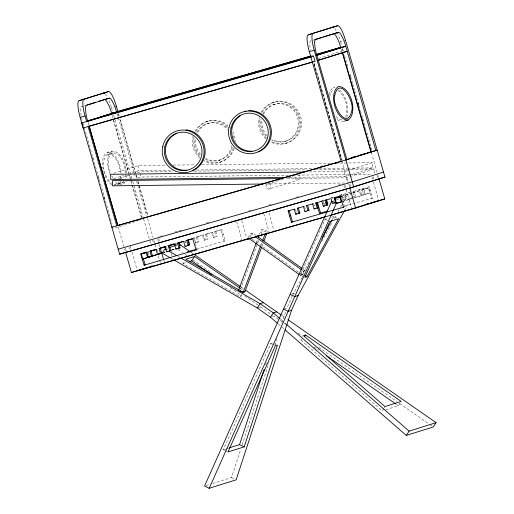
<?xml version="1.0" encoding="UTF-8"?>
<svg xmlns="http://www.w3.org/2000/svg" width="514" height="514" viewBox="0 0 514 514"><rect width="100%" height="100%" fill="white"/><g stroke="black" fill="none" stroke-linecap="round" stroke-linejoin="round"><path stroke-width="0.39" stroke-dasharray="2.57 1.93" d="M125.564 174.381L125.03 178.326M126.515 175.088L126.219 178.107M120.398 178.512L120.655 174.342M121.323 179.514L121.612 175.422M329.821 96.966C330.129 94.158 331.016 90.657 333.965 89.564M329.076 94.64C329.525 91.46 331.344 87.894 334.877 87.483M121.021 180.877L118.991 184.905M346.892 117.32C349.559 107.574 346.333 95.977 338.777 89.205M265.584 364.934L266.329 362.659M212.777 483.494L231.506 477.609L240.693 449.474M242.184 444.912L269.002 362.8M274.714 345.312L277.2 337.704M281.916 323.261L285.643 311.857M256.39 242.621L257.508 239.627M259.474 234.39L261.157 229.906L262.84 229.372L267.621 231.294L265.931 231.827L261.157 229.906M240.404 289.196L258.632 240.591M261.157 233.864L262.84 229.372M260.887 245.287L261.729 243.045M262.012 246.251L263.129 243.263M345.607 117.038C348.884 107.889 345.62 96.112 337.859 90.188M302.868 276.429L300.208 275.163L325.163 219.24L328.08 218.321M224.695 450.373L223.365 449.737L270.749 343.558L272.773 342.922M292.215 296.115L286.883 308.053L284.184 308.901M292.524 295.415L303.414 275.086M300.208 275.163L302.232 274.527L309.1 261.941M332.378 219.285L333.901 216.49L336.561 217.756M321.77 241.439L332.481 221.817M334.396 218.309L336.31 214.807M337.839 212.006L340.133 207.797M340.519 207.097L341.662 204.996M343.191 202.188L346.256 196.586L350.908 198.796L344.791 210.008M119.351 181.827L117.076 184.314L114.224 184.642M125.056 181.789C123.219 186.569 116.986 185.355 114.571 181.77M230.259 287.628L242.03 295.813L240.006 296.449L182.933 263.547L184.147 261.71M240.006 296.449L242.441 292.768M257.912 307.77L260.611 306.922L261.42 305.695M383.785 408.386L382.165 410.834L300.709 339.902L301.519 338.675M384.196 407.769L385.005 406.542M385.841 409.684L398.35 405.752L400.374 402.68M256.454 235.797L252.554 233.009L250.871 233.536L247.973 237.789L249.097 237.436M249.656 237.256L252.554 233.009M305.188 270.672L303.498 271.206L300.6 275.453L302.29 274.926L305.188 270.672L302.585 268.816M123.752 181.256L121.979 182.907L116.427 184.584M126.483 172.929C125.667 164.66 122.66 153.609 113.703 151.077C109.797 151.527 104.747 152.452 103.5 156.828C102.042 161.068 102.376 165.701 103.314 170.012M112.123 151.264C104.779 155.845 107.432 166.819 109.745 173.668M125.557 172.935C125.287 167.159 123.469 161.364 119.974 156.725C117.07 151.81 110.728 151.996 106.43 155.029C100.134 163.452 104.496 176.739 111.66 183.395M112.605 152.947C105.672 157.477 108.512 168.02 111.037 174.464M343.898 121.175L340.724 121.542L336.895 119.357M81.154 115.663A15.806 3.418 74 0 1 80.936 114.301L80.595 109.7A14.829 3.212 74 0 1 81.597 106.732L83.017 106.289M318.59 58.429L341.861 51.111M207.02 121.477L208.099 121.137M273.262 102.44L274.341 102.106M207.65 123.521L208.729 123.18M273.891 104.483L274.971 104.149M113.671 173.359L138.69 165.495L165.906 165.167M113.8 178.57L123.656 175.473M131.995 172.852L138.819 170.706L172.441 170.301M118.522 178.711L131.411 174.657M137.476 172.749L140.508 171.798L173.327 171.4M113.35 185.593L126.99 181.301M137.604 177.966L140.637 177.009L288.727 175.223M218.925 160.31L220.005 159.97M285.161 141.273L286.24 140.932M219.549 162.353L220.628 162.013M285.79 143.316L286.87 142.982M131.179 180.883L141.999 217.75M139.249 220.333L113.395 228.46M267.717 184.018L284.891 178.615M287.879 177.677L295.351 175.332M269.246 189.011A2.609 2.551 72.5 0 0 270.21 184.622A2.609 2.551 72.5 0 0 265.989 185.914A2.609 2.551 72.5 0 0 269.246 189.011L298.377 179.855M309.158 171.92L344.38 171.496L347.413 170.539M348.171 170.301L372.432 162.675L372.56 167.885L344.509 176.707L287.679 177.394M286.966 178.512L346.198 177.799L349.231 176.842M349.989 176.604L374.25 168.977L374.378 174.188M147.672 252.117L149.163 251.648M166.343 246.251L167.834 245.782M193.264 237.956L194.343 237.616L195.821 242.627L194.742 242.961M197.402 236.716L198.879 241.728L197.8 242.062L196.322 237.057L203.518 234.917L204.996 239.929L203.917 240.269L202.439 235.258L203.518 234.917M206.577 234.018L208.054 239.029L206.975 239.37L205.497 234.358L206.577 234.018L212.687 232.219L214.165 237.23L213.092 237.571L211.607 232.559L212.687 232.219M215.745 231.319L217.223 236.331L216.143 236.671L214.666 231.66L221.862 229.52L225.19 240.796L224.11 241.13L220.782 229.861L221.862 229.52M322.317 200.364L323.39 200.023L324.842 205.041M331.504 197.723L332.584 197.382L333.618 200.968M340.692 195.082L341.771 194.742L343.224 199.76L342.144 200.1L346.282 198.879L344.836 193.862L343.757 194.202L345.202 199.22L346.282 198.879M352.945 191.561L354.024 191.221L355.476 196.239L354.397 196.579L352.945 191.561L360.153 189.46L361.599 194.478L360.52 194.819L359.074 189.801L360.153 189.46M362.139 188.921L363.212 188.58L364.664 193.598L363.584 193.939L362.139 188.921L369.341 186.82L372.599 198.108L371.519 198.449L368.262 187.16L369.341 186.82M340.872 196.476L349.835 193.662M352.822 192.718L368.93 187.79L370.376 192.808L342.742 201.494M341.296 196.476L351.749 193.193M352.495 192.956L368.93 187.79M163.638 252.445L165.129 251.969M164.056 252.445L165.553 251.969M171.528 250.093L174.516 249.155M162.116 253.145L165.759 252.001M171.58 250.17L174.497 249.251M222.26 234.872L223.339 234.532M336.786 199.56L338.97 198.873M341.887 197.954L346.256 196.586M342.902 201.315L352.032 198.443M352.777 198.211L370.376 192.808M182.933 263.547L186.576 262.403M331.716 217.178L333.901 216.49M292.119 293.732L293.468 293.308L294.798 293.937M272.542 316.579L273.891 316.155L285.745 324.398M300.709 339.902L302.052 339.478M223.365 449.737L225.569 449.043M226.308 448.812L228.512 448.118M206.03 485.614L209.776 484.439M196.322 237.057L202.439 235.258M205.497 234.358L211.607 232.559M214.666 231.66L220.782 229.861M195.506 242.736L198.879 241.728M203.917 240.269L208.054 239.029M213.092 237.571L217.223 236.331M196.592 249.226L225.19 240.796M81.597 106.732L82.214 106.559M84.052 106.032L84.662 105.852M311.041 40.799L310.732 40.889A14.829 3.212 74 0 0 309.724 43.857L310.064 48.457A15.806 3.418 74 0 0 310.283 49.813M312.878 40.272L314.099 39.919M109.007 100.526A16.326 3.534 74 0 1 111.461 107.612L113.607 106.996M334.749 28.405A16.326 3.534 74 0 1 340.589 41.762L342.735 41.146M311.497 55.763L313.81 55.101M320.209 166.504L323.287 165.617M159.494 236.466L162.572 235.585M174.888 232.045L182.586 229.829M206.455 222.973L209.532 222.087M221.849 218.546L224.926 217.666M248.795 210.804L251.873 209.918M268.809 205.054L271.887 204.167M295.756 197.312L298.833 196.425M322.696 189.57L325.78 188.683M338.096 185.143L341.174 184.256M347.181 182.56L350.265 181.673M321.86 200.46L323.39 200.023M331.048 197.819L332.584 197.382M339.471 195.404L341.771 194.742M343.757 194.202L350.195 192.32M352.096 197.235L355.476 196.239M360.52 194.819L364.664 193.598M171.856 249.862L176.051 248.654M344.264 206.255L372.599 198.108M333.477 87.888L334.241 87.721M107.22 152.677C116.941 152.652 120.424 165.322 121.51 173.244M107.702 154.354C116.453 154.335 119.589 165.739 120.565 172.865M121.33 183.177L119.12 183.235L116.562 181.988M342.009 119.948L338.797 119.184L335.321 116.023M173.109 165.078L195.526 164.808M201.925 164.731L331.607 163.169M339.613 163.073L372.432 162.675M196.451 170.012L311.722 168.624M318.931 168.534L346.944 168.194M347.747 168.187L372.56 167.885M194.138 171.149L307.006 169.787M315.011 169.691L374.25 168.977M297.535 175.12L348.762 174.497M349.565 174.49L371.975 174.22M265.481 183.986L345.53 183.016M325.163 219.24L327.823 220.506M302.232 274.527L303.562 275.157M274.772 343.866L276.102 344.502M270.749 343.558L272.748 344.502M225.363 450.688L227.355 451.633M231.506 477.609L234.834 479.189M178.146 256.454L180.228 257.655M171.143 258.349L173.224 259.551M191.324 252.477L193.29 253.845M241.156 287.127L243.777 288.952M282 315.525L285.951 318.269M240.289 288.335L244.214 291.065M177.992 249.476L182.579 252.67M185.201 254.494L187.173 255.856M193.071 259.962L212.089 273.185M244.876 295.98L259.3 306.01M260.611 306.922L272.626 315.275M298.255 333.098L302.868 336.297M318.674 347.291L397.033 401.775M399.667 403.606L429.961 424.667M430.623 425.123L431.94 426.042M313.861 347.008L318.449 350.195M396.384 404.383L398.35 405.752M250.871 233.536L254.115 235.862M302.2 270.274L303.498 271.206M252.258 239.119L302.29 274.926M111.615 184.944C107.175 181.403 104.811 175.916 103.423 170.539M280.599 319.226L282.411 320.8M284.82 322.901L286.028 323.955M278.363 324.045L283.792 328.774M113.151 178.287L111.679 175.794M193.817 238.342L194.87 241.921M195.294 243.347L197.138 249.611M185.168 240.314L186.229 243.893M184.642 241.04L185.271 243.186M175.994 243.013L177.266 247.305M175.467 243.739L176.52 247.311M171.567 250.517L171.978 251.905M171.31 253.64L171.92 255.728M166.504 247.15L167.564 250.729M157.329 249.849L158.389 253.428M147.948 251.828L148.79 254.693M340.589 41.762L342.131 47.102M342.575 48.624L343.455 51.676M344.553 55.486L348.074 67.681M350.053 74.543L350.49 76.072M350.715 76.83L352.476 82.927M352.694 83.692L354.454 89.789M354.673 90.554L356.433 96.651M356.652 97.416L366.334 130.961M366.778 132.483L368.32 137.816M368.756 139.345L371.834 150.017M342.363 48.759L343.185 51.625M350.06 75.43L350.946 78.507M358.721 105.441L357.834 102.363L358.656 105.46M362.274 117.751L363.16 120.835M371.416 152.639L377.315 173.077M377.745 174.554L378.779 178.14M341.283 49.1L341.9 51.246M376.871 175.608L377.494 177.76M373.048 176.681L373.877 179.547M371.969 177.015L372.592 179.168M373.434 182.091L378.58 199.933M364.028 189.197L365.473 194.215M349.899 184.089L350.522 186.241M314.157 63.183L342.157 160.182M314.073 64.044L341.624 159.501M342.073 161.036L347.972 181.481M348.82 184.43L349.649 187.295M314.157 64.546L321.121 88.671M321.321 89.359L341.617 159.681M349.88 192.442L351.332 197.46M344.791 184.783L345.826 188.368M346.25 189.827L351.615 208.414M343.917 185.837L344.541 187.989M341.29 195.635L344.553 206.93M323.12 201.636L324.154 205.221M313.72 203.557L314.966 207.862M304.532 206.198L305.567 209.783M295.55 209.558L296.379 212.423M268.886 212.937L274.033 230.786M263.772 213.606L269.13 232.193M241.702 220.673L246.636 237.776M236.581 221.341L241.946 239.929M175.306 243.43L176.341 247.016M158.62 238.303L159.655 241.888M157.747 239.357L158.37 241.509M159.218 244.452L160.079 247.427M163.94 260.81L164.371 262.301M118.561 113.825L119.222 116.113M120.321 119.923L135.947 174.053M136.165 174.811L137.045 177.863M138.144 181.673L147.826 215.218M118.336 113.915L118.959 116.061M119.833 119.087L136.936 178.345M137.823 181.423L147.749 216.073M147.621 218.591L153.088 237.519M153.924 240.423L154.547 242.576M155.183 244.78L156.256 248.5M158.402 255.933L160.336 262.622M117.051 113.536L118.085 117.121M118.284 117.809L134.205 172.961M134.405 173.648L135.593 177.786M136.589 181.23L137.585 184.68M137.784 185.368L146.541 215.7M152.639 240.051L153.468 242.916M111.461 107.612L112.56 111.422M113.658 115.232L114.763 119.042M114.982 119.807L131.925 178.512M132.805 181.558L143.149 217.39M143.586 218.906L149.484 239.344M149.895 240.777L150.93 244.362M112.354 115.663L113.183 118.528M113.581 119.91L130.961 180.112M113.324 120.154L128.429 172.505M128.654 173.276L130.209 178.66M130.434 179.431L131.764 184.051M131.989 184.822L141.543 217.923M130.158 245.686L131.192 249.271M132.034 252.188L137.187 270.036M129.496 247.459L130.113 249.611M125.461 247.812L126.495 251.397M118.278 226.989L123.958 246.675M124.594 248.866L125.21 251.018M88.093 122.64L88.922 125.506M82.985 123.328L83.814 126.2M84.283 127.613L112.058 223.841M92.424 156.956L93.31 160.034M98.2 176.97L99.086 180.048M103.976 196.984L104.869 200.062M346.198 177.799L346.314 182.264M344.38 171.496L344.509 176.707M140.547 173.289L140.637 177.009M138.69 165.495L138.819 170.706M297.773 174.76A2.609 2.551 72.5 0 1 300.028 178.236A2.609 2.551 72.5 0 1 296.173 179.495A2.609 2.551 72.5 0 1 295.948 175.351M105.119 93.696A16.326 3.534 74 0 1 107.272 96.831M82.047 119.884A15.806 3.418 74 0 1 81.72 118.477M233.343 148.25A21.376 20.868 72.5 0 1 203.994 160.895M199.817 158.049A21.376 20.868 72.5 0 1 193.039 136.281M194.877 131.533A21.376 20.868 72.5 0 1 228.287 127.26M233.24 135.812A21.376 20.868 72.5 0 1 233.735 137.733M231.788 145.706A19.236 18.78 72.5 0 1 204.925 158.999M199.785 155.106A19.236 18.78 72.5 0 1 194.78 138.125M196.721 132.567A19.236 18.78 72.5 0 1 227.618 129.669M234.204 148.61A21.376 20.868 72.5 0 1 204.431 160.207M199.368 156.23A21.376 20.868 72.5 0 1 193.804 137.367M195.956 131.192A21.376 20.868 72.5 0 1 227.831 125.448M232.874 131.912A21.376 20.868 72.5 0 1 235.277 141.504M232.412 147.28A19.236 18.78 72.5 0 1 205.427 158.344M200.441 154.303A19.236 18.78 72.5 0 1 195.609 139.718M197.8 132.233A19.236 18.78 72.5 0 1 227.863 128.391M261.118 112.495A21.376 20.868 72.5 0 1 289.247 104.13A21.376 20.868 72.5 0 1 298.159 132.837A21.376 20.868 72.5 0 1 270.236 141.858M266.059 139.011A21.376 20.868 72.5 0 1 259.281 117.243M262.962 113.536A19.236 18.78 72.5 0 1 288.277 106.006A19.236 18.78 72.5 0 1 296.295 131.841A19.236 18.78 72.5 0 1 271.167 139.962M266.027 136.069A19.236 18.78 72.5 0 1 261.022 119.094M262.198 112.155A21.376 20.868 72.5 0 1 290.326 103.789A21.376 20.868 72.5 0 1 299.238 132.496A21.376 20.868 72.5 0 1 271.315 141.517M266.612 138.195A21.376 20.868 72.5 0 1 260.045 118.329M263.464 114.371A19.236 18.78 72.5 0 1 288.772 105.357A19.236 18.78 72.5 0 1 297.375 131.5A19.236 18.78 72.5 0 1 271.668 139.307M267.107 135.728A19.236 18.78 72.5 0 1 261.844 120.687"/><path stroke-width="0.77" d="M229.25 447.887L239.55 444.649L264.093 369.489M244.201 446.865L277.431 345.132L275.408 345.768L228.023 451.954L244.201 446.865L239.55 444.649M344.406 210.708L298.12 295.518L291.541 310.27L236.164 479.819L209.192 488.3L204.533 486.09L331.691 201.16L336.349 203.377L341.245 201.963L339.799 196.946L334.897 198.359L336.349 203.377L209.192 488.3M238.438 290.474L256.107 243.366M258.349 237.384L258.915 235.887M239.8 291.027L243.212 292.395L260.322 246.784M262.57 240.796L265.372 233.324M261.729 246.996L244.895 291.868L243.212 292.395M263.971 241.015L267.055 232.791M322.072 238.168L331.993 219.986M306.884 276.738L338.559 218.707L329.821 221.45L304.866 277.374L306.884 276.738L304.892 275.793M189.486 261.485L191.671 260.797L194.51 256.505L239.64 287.879M173.918 259.949L257.238 307.982L260.078 303.684L263.451 302.624M277.155 322.991L270.518 317.215L273.358 312.923L276.731 311.863M304.352 336.818L305.567 334.974L401.183 401.453L385.005 406.542L303.543 335.61L305.567 334.974M285 329.827L406.285 435.435L409.125 431.143L436.09 422.662L287.924 319.644M436.09 422.662L433.257 426.954L406.285 435.435M348.074 120.07C358.239 113.08 350.914 86.654 338.379 86.48C328.215 93.471 335.539 119.897 348.074 120.07L344.573 121.073M341.123 161.338L309.306 51.599A16.326 3.534 74 0 1 308.149 34.856L337.595 25.732A16.326 3.534 74 0 1 345.492 40.355L384.967 177.105L353.677 186.942L119.646 254.199L80.178 117.449A16.326 3.534 74 0 1 79.021 100.705L108.46 91.582A16.326 3.534 74 0 1 116.363 106.199L118.124 112.303M79.021 100.705L108.46 91.582M308.149 34.856L337.595 25.732M87.277 104.946L95.797 102.273M98.637 101.38L104.927 99.414M85.889 105.505L109.219 98.187L106.764 98.887M314.992 39.546L322.092 37.316M323.512 36.873L338.347 32.337A14.829 3.212 74 0 1 340.756 34.232L342.909 38.261A15.806 3.418 74 0 1 345.768 46.254L375.869 150.544L367.426 152.941M314.716 39.745L338.347 32.337M83.923 99.298A16.326 3.534 74 0 0 85.073 116.035L86.66 121.529L116.549 111.789L310.726 55.987M81.7 122.955L313.604 56.309L315.05 61.327L83.152 127.973L81.758 122.936M88.112 120.938L111.737 113.51L310.816 56.302M88.447 120.963L117.719 111.763L310.353 56.405M316.393 55.017L340.776 47.352L340.866 47.661A15.806 3.418 74 0 0 338.006 39.668L335.854 35.639A14.829 3.212 74 0 0 333.445 33.744M316.483 55.332L341.945 47.327L316.521 54.632M317.935 60.35L347.22 51.271L318.262 60.376M112.309 227.085L111.859 227.227L345.89 159.97L377.18 150.133L376.563 150.306M119.332 225.01L120.829 224.541M346.552 159.629L371.866 151.669M119.646 254.199L126.515 252.04M383.515 172.087L352.231 181.924L118.201 249.181M349.854 188.015L378.985 178.853L384.78 198.931L355.649 208.086L131.423 272.523L125.628 252.451L349.854 188.015L355.649 208.086M196.374 249.836L144.081 265.237L140.752 253.967L147.184 252.053M162.565 252.914L142.725 259.017L141.279 254L146.503 252.355M151.405 256.28L149.927 251.269L156.359 249.354M151.733 250.71L153.223 250.241M150.66 251.179L156.635 249.303M160.368 248.127L165.598 246.482M169.331 245.313L173.809 243.899M160.182 248.23L161.659 253.241L160.58 253.582L159.102 248.57L165.527 246.656M169.35 245.531L170.828 250.543L169.748 250.883L168.271 245.872L174.702 243.964M178.525 242.839L180.003 247.844L178.923 248.185L177.446 243.173L183.877 241.265M187.7 240.141L189.178 245.146L188.098 245.486L186.621 240.475L193.052 238.567M169.324 247.478L175.145 245.647M288.136 210.939L289.215 210.599L292.479 221.894L291.399 222.234L288.136 210.939L294.58 209.063M297.33 208.298L298.409 207.958L299.855 212.982L298.775 213.316L297.33 208.298L303.768 206.422M306.517 205.658L307.597 205.317L309.042 210.335L307.963 210.676L306.517 205.658L312.955 203.782M315.705 203.017L316.785 202.677L318.237 207.695L317.157 208.035L315.705 203.017L322.149 201.141M324.899 200.376L325.979 200.036L327.424 205.054L326.345 205.394L324.899 200.376L331.022 198.616L332.474 203.634L336.612 202.413L335.533 202.754L334.087 197.736L335.167 197.395L335.995 200.267M334.897 198.359L340.872 196.476M140.752 253.967L146.869 252.168L148.347 257.18L149.426 256.839M142.725 259.017L161.396 253.145M188.625 244.76L189.705 244.426L188.439 240.128M159.102 248.57L165.212 246.771L166.697 251.783L167.77 251.442M168.271 245.872L174.387 244.073L175.865 249.084L176.944 248.744M177.446 243.173L183.562 241.374L185.04 246.386L186.119 246.045M289.588 215.957L290.667 215.623M294.265 209.179L295.711 214.197L296.79 213.863M303.453 206.538L304.905 211.556L305.984 211.215M312.647 203.897L314.093 208.915L315.172 208.575M321.835 201.257L323.28 206.275L324.36 205.934M336.349 203.377L341.572 201.732M144.081 265.237L145.16 264.903L143.31 258.638M131.423 272.523L140.38 269.709M141.877 269.24L145.61 268.064M150.094 266.657L152.33 265.95M317.633 207.142L319.445 213.413L320.524 213.072L317.472 202.503M152.382 266.066L137.399 270.775L249.656 238.316M249.309 238.554L247.067 239.261L324.867 216.902M257.553 235.965L259.801 235.258M261.298 234.789L263.547 234.082M194.51 256.505L185.772 259.255L242.846 292.158L244.87 291.522M378.799 200.678L331.029 215.135M298.12 295.518L294.753 296.578L290.095 294.368M291.541 310.27L288.168 311.33L283.516 309.113M149.927 251.269L156.044 249.47L157.522 254.481L161.659 253.241M186.621 240.475L192.737 238.676L196.059 249.952M148.347 257.18L152.485 255.94L151.007 250.928M166.697 251.783L170.828 250.543M175.865 249.084L180.003 247.844M185.04 246.386L189.178 245.146M187.417 251.924L196.142 249.335M105.235 99.33L106.462 98.977M115.746 106.379L116.363 106.199M344.881 40.529L345.492 40.355M80.178 117.449L85.073 116.035M309.306 51.599L314.208 50.192A16.326 3.534 74 0 1 313.052 33.449M316.116 54.433L340.776 47.352M316.213 54.747L345.768 46.254L316.2 55.531M87.592 120.893L311.054 56.675M313.052 61.873L89.121 126.226L117.77 225.498M351.004 157.657L355.097 156.487M357.93 155.665L365.113 153.609M116.864 225.762L341.302 161.261M346.301 159.822L346.911 159.648L316.81 55.358A15.806 3.418 74 0 1 314.966 47.044L314.626 42.444M378.805 178.878L384.967 177.105M334.087 197.736L340.525 195.853M141.279 254L146.175 252.592L147.627 257.61M295.711 214.197L299.855 212.982M304.905 211.556L309.042 210.335M314.093 208.915L318.237 207.695M323.28 206.275L327.424 205.054M319.445 213.413L327.868 210.991M291.399 222.234L343.782 207.148M365.512 204.463L369.553 203.332M370.909 202.914L384.78 198.931M335.61 163.118L337.21 163.099M304.359 171.978L110.638 174.317L110.767 179.527L286.876 177.401M282.963 178.557L112.457 180.613L112.592 185.83L263.078 184.012M166.343 249.65L164.955 248.853L162.116 253.145L170.449 257.944M169.119 251.25L176.758 255.657M180.922 258.054L260.078 303.684L273.358 312.923L279.995 318.699M179.521 244.272L190.662 252.021M193.945 254.302L240.501 286.671M245.743 290.32L281.338 315.063M191.671 260.797L211.948 274.894M326.306 355.662L395.729 403.927M257.238 307.982L270.518 317.215M257.103 236.26L301.936 268.347M255.419 236.793L301.551 269.805M248.622 238.252L299.302 274.527M286.632 324.482L409.125 431.143M179.052 242.113L180.112 245.692M342.613 52.556L371.275 151.868M342.305 52.646L370.967 151.951M314.208 50.192L353.677 186.942M340.217 195.975L343.474 207.264M334.775 197.556L335.186 198.989M326.66 199.856L327.906 204.161M326.204 202.349L326.827 204.501M316.393 202.837L317.016 204.99M161.794 253.376L163.728 260.065M116.549 111.789L116.639 112.103A15.806 3.418 74 0 0 113.774 104.104L111.628 100.076A14.829 3.212 74 0 0 109.219 98.18M112.778 112.187L113.221 113.71M332.693 27.139A16.326 3.534 74 0 1 333.798 27.454M314.626 42.45A14.829 3.212 74 0 1 315.635 39.475M103.565 92.989A16.326 3.534 74 0 1 104.663 93.304M111.737 113.51A15.806 3.418 74 0 0 108.872 105.518L106.726 101.483A14.829 3.212 74 0 0 104.316 99.587M86.5 105.325A14.829 3.212 74 0 0 85.497 108.293L85.838 112.894A15.806 3.418 74 0 0 87.682 121.208M185.997 129.811A21.376 20.868 72.5 0 1 204.925 148.026A21.376 20.868 72.5 0 1 192.287 170.847M186.428 170.14A19.236 18.78 72.5 0 1 166.041 155.626A19.236 18.78 72.5 0 1 177.034 133.216M244.857 111.39A21.376 20.868 72.5 0 1 246.116 111.088M248.776 110.728A21.376 20.868 72.5 0 1 270.827 127.254A21.376 20.868 72.5 0 1 258.529 151.81M252.053 151.161A19.236 18.78 72.5 0 1 232.694 137.977A19.236 18.78 72.5 0 1 240.231 115.772M334.723 95.559C331.401 104.612 347.175 131.411 351.737 110.992C355.058 101.933 339.285 75.14 334.723 95.559M89.185 126.206L88.106 126.547L116.762 225.819L117.841 225.479L89.185 126.206M162.765 146.451A21.376 20.868 72.5 0 0 189.441 171.817A21.376 20.868 72.5 0 0 197.331 135.876A21.376 20.868 72.5 0 0 162.765 146.451M164.808 146.946A19.236 18.78 72.5 0 0 188.818 169.774A19.236 18.78 72.5 0 0 195.918 137.424A19.236 18.78 72.5 0 0 164.808 146.946M229.006 127.414A21.376 20.868 72.5 0 0 255.683 152.78A21.376 20.868 72.5 0 0 263.573 116.839A21.376 20.868 72.5 0 0 229.006 127.414M231.049 127.909A19.236 18.78 72.5 0 0 255.06 150.737A19.236 18.78 72.5 0 0 262.159 118.387A19.236 18.78 72.5 0 0 231.049 127.909"/></g></svg>
